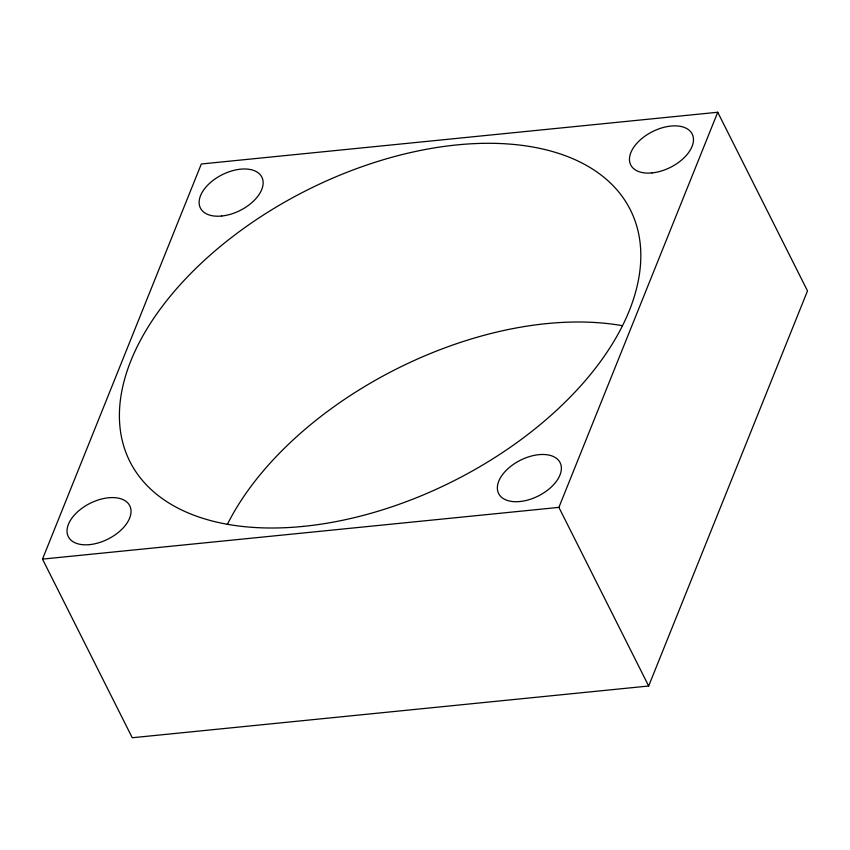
<?xml version="1.0" encoding="UTF-8"?>
<svg xmlns="http://www.w3.org/2000/svg" width="850" height="850" viewBox="0 0 850 850"><rect width="100%" height="100%" fill="white"/><g stroke="black" fill="none" stroke-linecap="round" stroke-linejoin="round"><path stroke-width="1.27" d="M42.5 559.109L201.333 163.986L717.74 112.253L807.5 290.891L648.667 686.014L132.26 737.747L42.5 559.109L558.896 507.376L717.74 112.253M558.896 507.376L648.667 686.014M227.311 524.524A280.096 162.828 -26.7 0 1 622.179 325.656M519.956 501.521A34.393 19.996 -26.7 0 0 560.575 463.739A34.393 19.996 -26.7 0 0 507.567 469.051A34.393 19.996 -26.7 0 0 519.956 501.521M303.461 526.373A280.096 162.828 -26.7 0 0 634.27 218.716A280.096 162.828 -26.7 0 0 202.619 261.959A280.096 162.828 -26.7 0 0 303.461 526.373M221.722 216.017A34.393 19.996 -26.7 0 0 262.342 178.234A34.393 19.996 -26.7 0 0 209.334 183.547A34.393 19.996 -26.7 0 0 221.722 216.017M652.056 172.911A34.393 19.996 -26.7 0 0 692.676 135.129A34.393 19.996 -26.7 0 0 639.668 140.441A34.393 19.996 -26.7 0 0 652.056 172.911M89.622 544.627A34.393 19.996 -26.7 0 0 130.241 506.844A34.393 19.996 -26.7 0 0 77.233 512.157A34.393 19.996 -26.7 0 0 89.622 544.627"/></g></svg>
